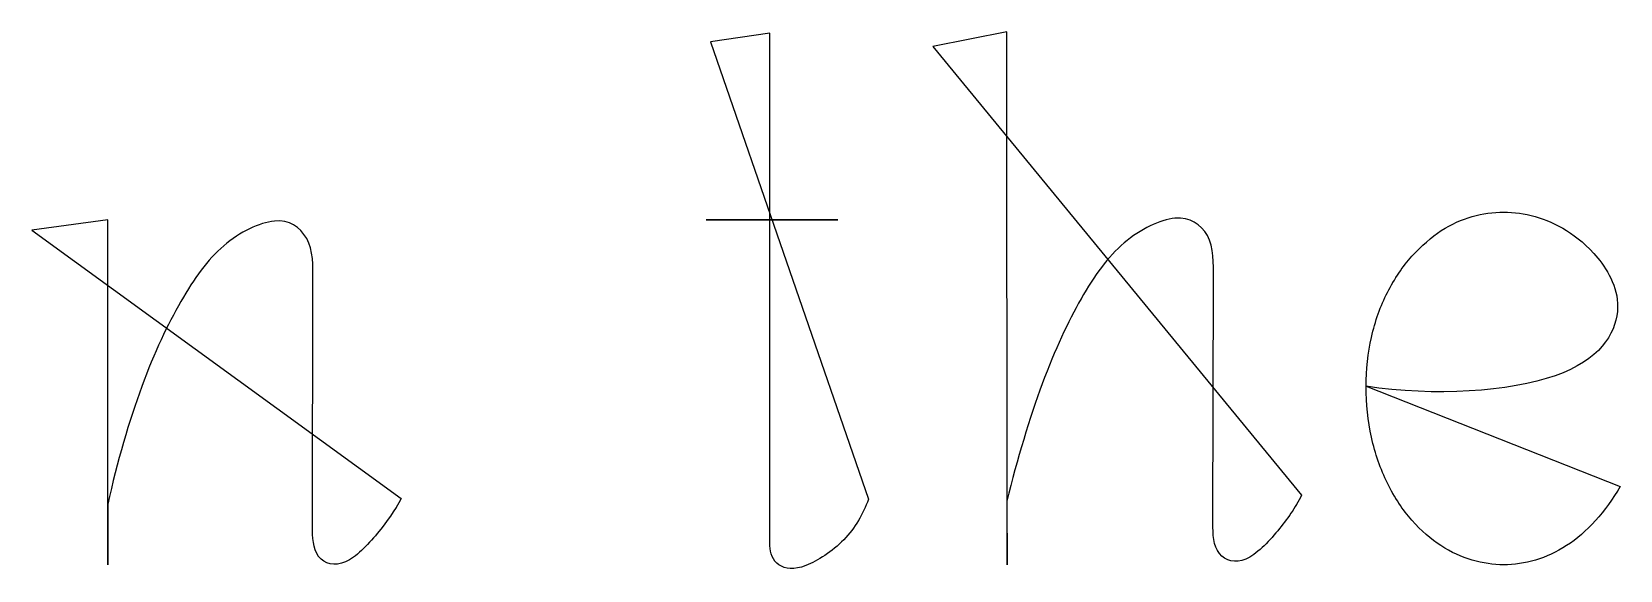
# Model space of a CAD drawing. Header units: centimetres. Extents: x -9.8 to 9.8, y -7.3 to 7.3.
# Drawn here: x -3.505 to -2.67, y 6.695 to 6.978 of the extents above; entities that cross this region are included whole.
import ezdxf

# ---------------------------------------------------------------- set-up
doc = ezdxf.new("R2010")
doc.units = ezdxf.units.CM
doc.header["$MEASUREMENT"] = 0
doc.layers.add('Layer 1', color=7, linetype='Continuous')

msp = doc.modelspace()

# ---------------------------------------------------------------- linework, layer by layer
at = {"layer": 'Layer 1', "color": 7}
for points, knots in [([(-3.14849, 6.97251), (-3.14849, 6.97251), (-3.11724, 6.97709), (-3.11724, 6.97709), (-3.11724, 6.97709), (-3.11724, 6.97709), (-3.11724, 6.87898), (-3.11724, 6.87898), (-3.11724, 6.87898), (-3.11724, 6.87898), (-3.08142, 6.87898), (-3.08142, 6.87898), (-3.08142, 6.87898), (-3.08142, 6.87898), (-3.15076, 6.87898), (-3.15076, 6.87898), (-3.15076, 6.87898), (-3.15076, 6.87898), (-3.11724, 6.87898), (-3.11724, 6.87898), (-3.11724, 6.87898), (-3.11724, 6.87898), (-3.11724, 6.70734), (-3.11724, 6.70734), (-3.11724, 6.70734), (-3.11724, 6.70353), (-3.11571, 6.69972), (-3.11248, 6.69742), (-3.11248, 6.69742), (-3.10923, 6.69514), (-3.10449, 6.69456), (-3.09838, 6.69705), (-3.09838, 6.69705), (-3.09208, 6.69933), (-3.08446, 6.70448), (-3.07838, 6.71057), (-3.07838, 6.71057), (-3.07229, 6.71687), (-3.06827, 6.72409), (-3.06542, 6.7319), (-3.06542, 6.7319), (-3.06542, 6.7319), (-3.14849, 6.97251), (-3.14849, 6.97251)], [0, 0, 0, 0, 0.083333, 0.083333, 0.083333, 0.083333, 0.166667, 0.166667, 0.166667, 0.166667, 0.25, 0.25, 0.25, 0.25, 0.333333, 0.333333, 0.333333, 0.333333, 0.416667, 0.416667, 0.416667, 0.416667, 0.5, 0.5, 0.5, 0.5, 0.583333, 0.583333, 0.583333, 0.583333, 0.666667, 0.666667, 0.666667, 0.666667, 0.75, 0.75, 0.75, 0.75, 0.833333, 0.833333, 0.833333, 0.833333, 1, 1, 1, 1]), ([(-3.03152, 6.97002), (-3.03152, 6.97002), (-2.99265, 6.97783), (-2.99265, 6.97783), (-2.99265, 6.97783), (-2.99265, 6.97783), (-2.99246, 6.6974), (-2.99246, 6.6974), (-2.99246, 6.6974), (-2.99246, 6.6974), (-2.99265, 6.73092), (-2.99265, 6.73092), (-2.99265, 6.73092), (-2.98712, 6.75301), (-2.98064, 6.77474), (-2.97397, 6.79265), (-2.97397, 6.79265), (-2.9673, 6.81075), (-2.96045, 6.82504), (-2.95357, 6.83742), (-2.95357, 6.83742), (-2.94653, 6.84962), (-2.93947, 6.85933), (-2.9309, 6.86676), (-2.9309, 6.86676), (-2.92233, 6.87401), (-2.91206, 6.87896), (-2.90423, 6.87972), (-2.90423, 6.87972), (-2.89624, 6.88028), (-2.89071, 6.87668), (-2.88708, 6.87057), (-2.88708, 6.87057), (-2.88383, 6.86448), (-2.88383, 6.85591), (-2.88383, 6.8479), (-2.88383, 6.8479), (-2.88383, 6.8479), (-2.88423, 6.71931), (-2.88423, 6.71931), (-2.88423, 6.71931), (-2.88423, 6.71359), (-2.88404, 6.7073), (-2.88079, 6.7033), (-2.88079, 6.7033), (-2.87756, 6.69949), (-2.87243, 6.69796), (-2.8669, 6.70044), (-2.8669, 6.70044), (-2.86137, 6.70272), (-2.85528, 6.7092), (-2.85013, 6.71531), (-2.85013, 6.71531), (-2.845, 6.7214), (-2.84098, 6.72751), (-2.83756, 6.73399), (-2.83756, 6.73399), (-2.83756, 6.73399), (-3.03152, 6.97002), (-3.03152, 6.97002)], [0, 0, 0, 0, 0.0625, 0.0625, 0.0625, 0.0625, 0.125, 0.125, 0.125, 0.125, 0.1875, 0.1875, 0.1875, 0.1875, 0.25, 0.25, 0.25, 0.25, 0.3125, 0.3125, 0.3125, 0.3125, 0.375, 0.375, 0.375, 0.375, 0.4375, 0.4375, 0.4375, 0.4375, 0.5, 0.5, 0.5, 0.5, 0.5625, 0.5625, 0.5625, 0.5625, 0.625, 0.625, 0.625, 0.625, 0.6875, 0.6875, 0.6875, 0.6875, 0.75, 0.75, 0.75, 0.75, 0.8125, 0.8125, 0.8125, 0.8125, 0.875, 0.875, 0.875, 0.875, 1, 1, 1, 1]), ([(-3.14849, 6.97251), (-3.14849, 6.97251), (-3.14849, 6.97251), (-3.14849, 6.97251), (-3.14849, 6.97251), (-3.14849, 6.97251), (-3.14849, 6.97251), (-3.14849, 6.97251)], [0, 0, 0, 0, 0.333333, 0.333333, 0.333333, 0.333333, 1, 1, 1, 1]), ([(-3.03152, 6.97002), (-3.03152, 6.97002), (-3.03152, 6.97002), (-3.03152, 6.97002), (-3.03152, 6.97002), (-3.03152, 6.97002), (-3.03152, 6.97002), (-3.03152, 6.97002)], [0, 0, 0, 0, 0.333333, 0.333333, 0.333333, 0.333333, 1, 1, 1, 1]), ([(-3.50549, 6.87345), (-3.50549, 6.87345), (-3.46548, 6.87898), (-3.46548, 6.87898), (-3.46548, 6.87898), (-3.46548, 6.87898), (-3.46548, 6.69742), (-3.46548, 6.69742), (-3.46548, 6.69742), (-3.46548, 6.69742), (-3.46548, 6.72925), (-3.46548, 6.72925), (-3.46548, 6.72925), (-3.46072, 6.75153), (-3.45426, 6.77325), (-3.44757, 6.79116), (-3.44757, 6.79116), (-3.44109, 6.80926), (-3.43405, 6.82373), (-3.42701, 6.83593), (-3.42701, 6.83593), (-3.42016, 6.84813), (-3.41312, 6.85784), (-3.40452, 6.86527), (-3.40452, 6.86527), (-3.39595, 6.87252), (-3.38584, 6.87747), (-3.37785, 6.87823), (-3.37785, 6.87823), (-3.37004, 6.879), (-3.36451, 6.87519), (-3.36089, 6.86908), (-3.36089, 6.86908), (-3.35727, 6.86297), (-3.35764, 6.85461), (-3.35764, 6.84641), (-3.35764, 6.84641), (-3.35764, 6.84641), (-3.35783, 6.71764), (-3.35783, 6.71764), (-3.35783, 6.71764), (-3.35783, 6.71211), (-3.35764, 6.70584), (-3.3546, 6.70184), (-3.3546, 6.70184), (-3.35135, 6.69784), (-3.34621, 6.6965), (-3.3405, 6.69898), (-3.3405, 6.69898), (-3.335, 6.70126), (-3.32907, 6.70774), (-3.32375, 6.71385), (-3.32375, 6.71385), (-3.31878, 6.71994), (-3.3146, 6.72605), (-3.31118, 6.73232), (-3.31118, 6.73232), (-3.31118, 6.73232), (-3.50549, 6.87345), (-3.50549, 6.87345)], [0, 0, 0, 0, 0.0625, 0.0625, 0.0625, 0.0625, 0.125, 0.125, 0.125, 0.125, 0.1875, 0.1875, 0.1875, 0.1875, 0.25, 0.25, 0.25, 0.25, 0.3125, 0.3125, 0.3125, 0.3125, 0.375, 0.375, 0.375, 0.375, 0.4375, 0.4375, 0.4375, 0.4375, 0.5, 0.5, 0.5, 0.5, 0.5625, 0.5625, 0.5625, 0.5625, 0.625, 0.625, 0.625, 0.625, 0.6875, 0.6875, 0.6875, 0.6875, 0.75, 0.75, 0.75, 0.75, 0.8125, 0.8125, 0.8125, 0.8125, 0.875, 0.875, 0.875, 0.875, 1, 1, 1, 1]), ([(-2.80368, 6.79135), (-2.76767, 6.78582), (-2.72806, 6.78849), (-2.70425, 6.79688), (-2.70425, 6.79688), (-2.68062, 6.80508), (-2.67263, 6.81879), (-2.67149, 6.83059), (-2.67149, 6.83059), (-2.67035, 6.84221), (-2.67625, 6.85173), (-2.68178, 6.85879), (-2.68178, 6.85879), (-2.68731, 6.86564), (-2.69281, 6.86982), (-2.69816, 6.87326), (-2.69816, 6.87326), (-2.70919, 6.87993), (-2.72025, 6.88297), (-2.73131, 6.88297), (-2.73131, 6.88297), (-2.74237, 6.88297), (-2.7534, 6.87993), (-2.76407, 6.87326), (-2.76407, 6.87326), (-2.76941, 6.86964), (-2.77455, 6.86527), (-2.7795, 6.85974), (-2.7795, 6.85974), (-2.78445, 6.8544), (-2.78863, 6.84791), (-2.79244, 6.84069), (-2.79244, 6.84069), (-2.79606, 6.83365), (-2.79892, 6.82564), (-2.80083, 6.81706), (-2.80083, 6.81706), (-2.80274, 6.80886), (-2.80369, 6.8001), (-2.80369, 6.79116), (-2.80369, 6.79116), (-2.80369, 6.78222), (-2.80274, 6.77325), (-2.80083, 6.76449), (-2.80083, 6.76449), (-2.79892, 6.75592), (-2.79607, 6.74772), (-2.79244, 6.74028), (-2.79244, 6.74028), (-2.78863, 6.73285), (-2.78445, 6.72636), (-2.7795, 6.72086), (-2.7795, 6.72086), (-2.77474, 6.71533), (-2.76958, 6.71094), (-2.76426, 6.70752), (-2.76426, 6.70752), (-2.75892, 6.7039), (-2.75341, 6.70162), (-2.74788, 6.6999), (-2.74788, 6.6999), (-2.74235, 6.69837), (-2.73664, 6.69741), (-2.73132, 6.69741), (-2.73132, 6.69741), (-2.72008, 6.69741), (-2.70883, 6.70066), (-2.69817, 6.70752), (-2.69817, 6.70752), (-2.69283, 6.71093), (-2.68788, 6.71551), (-2.68293, 6.72067), (-2.68293, 6.72067), (-2.67817, 6.72601), (-2.67378, 6.7321), (-2.66997, 6.73858), (-2.66997, 6.73858), (-2.66997, 6.73858), (-2.80368, 6.79135), (-2.80368, 6.79135)], [0, 0, 0, 0, 0.047619, 0.047619, 0.047619, 0.047619, 0.095238, 0.095238, 0.095238, 0.095238, 0.142857, 0.142857, 0.142857, 0.142857, 0.190476, 0.190476, 0.190476, 0.190476, 0.238095, 0.238095, 0.238095, 0.238095, 0.285714, 0.285714, 0.285714, 0.285714, 0.333333, 0.333333, 0.333333, 0.333333, 0.380952, 0.380952, 0.380952, 0.380952, 0.428571, 0.428571, 0.428571, 0.428571, 0.47619, 0.47619, 0.47619, 0.47619, 0.52381, 0.52381, 0.52381, 0.52381, 0.571429, 0.571429, 0.571429, 0.571429, 0.619048, 0.619048, 0.619048, 0.619048, 0.666667, 0.666667, 0.666667, 0.666667, 0.714286, 0.714286, 0.714286, 0.714286, 0.761905, 0.761905, 0.761905, 0.761905, 0.809524, 0.809524, 0.809524, 0.809524, 0.857143, 0.857143, 0.857143, 0.857143, 0.904762, 0.904762, 0.904762, 0.904762, 1, 1, 1, 1]), ([(-3.50549, 6.87345), (-3.50549, 6.87345), (-3.50549, 6.87345), (-3.50549, 6.87345), (-3.50549, 6.87345), (-3.50549, 6.87345), (-3.50549, 6.87345), (-3.50549, 6.87345)], [0, 0, 0, 0, 0.333333, 0.333333, 0.333333, 0.333333, 1, 1, 1, 1]), ([(-2.80368, 6.79135), (-2.80368, 6.79135), (-2.80368, 6.79135), (-2.80368, 6.79135), (-2.80368, 6.79135), (-2.80368, 6.79135), (-2.80368, 6.79135), (-2.80368, 6.79135)], [0, 0, 0, 0, 0.333333, 0.333333, 0.333333, 0.333333, 1, 1, 1, 1])]:
    msp.add_open_spline(points, degree=3, knots=knots, dxfattribs=at)
at = {"layer": 'Layer 1', "lineweight": 0}
for points, knots in [([(-3.14849, 6.97251), (-3.14849, 6.97251), (-3.11724, 6.97709), (-3.11724, 6.97709), (-3.11724, 6.97709), (-3.11724, 6.97709), (-3.11724, 6.87898), (-3.11724, 6.87898), (-3.11724, 6.87898), (-3.11724, 6.87898), (-3.08142, 6.87898), (-3.08142, 6.87898), (-3.08142, 6.87898), (-3.08142, 6.87898), (-3.15076, 6.87898), (-3.15076, 6.87898), (-3.15076, 6.87898), (-3.15076, 6.87898), (-3.11724, 6.87898), (-3.11724, 6.87898), (-3.11724, 6.87898), (-3.11724, 6.87898), (-3.11724, 6.70734), (-3.11724, 6.70734), (-3.11724, 6.70734), (-3.11724, 6.70353), (-3.11571, 6.69972), (-3.11248, 6.69742), (-3.11248, 6.69742), (-3.10923, 6.69514), (-3.10449, 6.69456), (-3.09838, 6.69705), (-3.09838, 6.69705), (-3.09208, 6.69933), (-3.08446, 6.70448), (-3.07838, 6.71057), (-3.07838, 6.71057), (-3.07229, 6.71687), (-3.06827, 6.72409), (-3.06542, 6.7319)], [0, 0, 0, 0, 0.090909, 0.090909, 0.090909, 0.090909, 0.181818, 0.181818, 0.181818, 0.181818, 0.272727, 0.272727, 0.272727, 0.272727, 0.363636, 0.363636, 0.363636, 0.363636, 0.454545, 0.454545, 0.454545, 0.454545, 0.545455, 0.545455, 0.545455, 0.545455, 0.636364, 0.636364, 0.636364, 0.636364, 0.727273, 0.727273, 0.727273, 0.727273, 0.818182, 0.818182, 0.818182, 0.818182, 1, 1, 1, 1]), ([(-3.03152, 6.97002), (-3.03152, 6.97002), (-2.99265, 6.97783), (-2.99265, 6.97783), (-2.99265, 6.97783), (-2.99265, 6.97783), (-2.99246, 6.6974), (-2.99246, 6.6974), (-2.99246, 6.6974), (-2.99246, 6.6974), (-2.99265, 6.73092), (-2.99265, 6.73092), (-2.99265, 6.73092), (-2.98712, 6.75301), (-2.98064, 6.77474), (-2.97397, 6.79265), (-2.97397, 6.79265), (-2.9673, 6.81075), (-2.96045, 6.82504), (-2.95357, 6.83742), (-2.95357, 6.83742), (-2.94653, 6.84962), (-2.93947, 6.85933), (-2.9309, 6.86676), (-2.9309, 6.86676), (-2.92233, 6.87401), (-2.91206, 6.87896), (-2.90423, 6.87972), (-2.90423, 6.87972), (-2.89624, 6.88028), (-2.89071, 6.87668), (-2.88708, 6.87057), (-2.88708, 6.87057), (-2.88383, 6.86448), (-2.88383, 6.85591), (-2.88383, 6.8479), (-2.88383, 6.8479), (-2.88383, 6.8479), (-2.88423, 6.71931), (-2.88423, 6.71931), (-2.88423, 6.71931), (-2.88423, 6.71359), (-2.88404, 6.7073), (-2.88079, 6.7033), (-2.88079, 6.7033), (-2.87756, 6.69949), (-2.87243, 6.69796), (-2.8669, 6.70044), (-2.8669, 6.70044), (-2.86137, 6.70272), (-2.85528, 6.7092), (-2.85013, 6.71531), (-2.85013, 6.71531), (-2.845, 6.7214), (-2.84098, 6.72751), (-2.83756, 6.73399)], [0, 0, 0, 0, 0.066667, 0.066667, 0.066667, 0.066667, 0.133333, 0.133333, 0.133333, 0.133333, 0.2, 0.2, 0.2, 0.2, 0.266667, 0.266667, 0.266667, 0.266667, 0.333333, 0.333333, 0.333333, 0.333333, 0.4, 0.4, 0.4, 0.4, 0.466667, 0.466667, 0.466667, 0.466667, 0.533333, 0.533333, 0.533333, 0.533333, 0.6, 0.6, 0.6, 0.6, 0.666667, 0.666667, 0.666667, 0.666667, 0.733333, 0.733333, 0.733333, 0.733333, 0.8, 0.8, 0.8, 0.8, 0.866667, 0.866667, 0.866667, 0.866667, 1, 1, 1, 1]), ([(-3.14849, 6.97251), (-3.14849, 6.97251), (-3.14849, 6.97251), (-3.14849, 6.97251), (-3.14849, 6.97251), (-3.14849, 6.97251), (-3.14849, 6.97251), (-3.14849, 6.97251)], [0, 0, 0, 0, 0.333333, 0.333333, 0.333333, 0.333333, 1, 1, 1, 1]), ([(-3.03152, 6.97002), (-3.03152, 6.97002), (-3.03152, 6.97002), (-3.03152, 6.97002), (-3.03152, 6.97002), (-3.03152, 6.97002), (-3.03152, 6.97002), (-3.03152, 6.97002)], [0, 0, 0, 0, 0.333333, 0.333333, 0.333333, 0.333333, 1, 1, 1, 1]), ([(-3.50549, 6.87345), (-3.50549, 6.87345), (-3.46548, 6.87898), (-3.46548, 6.87898), (-3.46548, 6.87898), (-3.46548, 6.87898), (-3.46548, 6.69742), (-3.46548, 6.69742), (-3.46548, 6.69742), (-3.46548, 6.69742), (-3.46548, 6.72925), (-3.46548, 6.72925), (-3.46548, 6.72925), (-3.46072, 6.75153), (-3.45426, 6.77325), (-3.44757, 6.79116), (-3.44757, 6.79116), (-3.44109, 6.80926), (-3.43405, 6.82373), (-3.42701, 6.83593), (-3.42701, 6.83593), (-3.42016, 6.84813), (-3.41312, 6.85784), (-3.40452, 6.86527), (-3.40452, 6.86527), (-3.39595, 6.87252), (-3.38584, 6.87747), (-3.37785, 6.87823), (-3.37785, 6.87823), (-3.37004, 6.879), (-3.36451, 6.87519), (-3.36089, 6.86908), (-3.36089, 6.86908), (-3.35727, 6.86297), (-3.35764, 6.85461), (-3.35764, 6.84641), (-3.35764, 6.84641), (-3.35764, 6.84641), (-3.35783, 6.71764), (-3.35783, 6.71764), (-3.35783, 6.71764), (-3.35783, 6.71211), (-3.35764, 6.70584), (-3.3546, 6.70184), (-3.3546, 6.70184), (-3.35135, 6.69784), (-3.34621, 6.6965), (-3.3405, 6.69898), (-3.3405, 6.69898), (-3.335, 6.70126), (-3.32907, 6.70774), (-3.32375, 6.71385), (-3.32375, 6.71385), (-3.31878, 6.71994), (-3.3146, 6.72605), (-3.31118, 6.73232)], [0, 0, 0, 0, 0.066667, 0.066667, 0.066667, 0.066667, 0.133333, 0.133333, 0.133333, 0.133333, 0.2, 0.2, 0.2, 0.2, 0.266667, 0.266667, 0.266667, 0.266667, 0.333333, 0.333333, 0.333333, 0.333333, 0.4, 0.4, 0.4, 0.4, 0.466667, 0.466667, 0.466667, 0.466667, 0.533333, 0.533333, 0.533333, 0.533333, 0.6, 0.6, 0.6, 0.6, 0.666667, 0.666667, 0.666667, 0.666667, 0.733333, 0.733333, 0.733333, 0.733333, 0.8, 0.8, 0.8, 0.8, 0.866667, 0.866667, 0.866667, 0.866667, 1, 1, 1, 1]), ([(-2.80368, 6.79135), (-2.76767, 6.78582), (-2.72806, 6.78849), (-2.70425, 6.79688), (-2.70425, 6.79688), (-2.68062, 6.80508), (-2.67263, 6.81879), (-2.67149, 6.83059), (-2.67149, 6.83059), (-2.67035, 6.84221), (-2.67625, 6.85173), (-2.68178, 6.85879), (-2.68178, 6.85879), (-2.68731, 6.86564), (-2.69281, 6.86982), (-2.69816, 6.87326), (-2.69816, 6.87326), (-2.70919, 6.87993), (-2.72025, 6.88297), (-2.73131, 6.88297), (-2.73131, 6.88297), (-2.74237, 6.88297), (-2.7534, 6.87993), (-2.76407, 6.87326), (-2.76407, 6.87326), (-2.76941, 6.86964), (-2.77455, 6.86527), (-2.7795, 6.85974), (-2.7795, 6.85974), (-2.78445, 6.8544), (-2.78863, 6.84791), (-2.79244, 6.84069), (-2.79244, 6.84069), (-2.79606, 6.83365), (-2.79892, 6.82564), (-2.80083, 6.81706), (-2.80083, 6.81706), (-2.80274, 6.80886), (-2.80369, 6.8001), (-2.80369, 6.79116), (-2.80369, 6.79116), (-2.80369, 6.78222), (-2.80274, 6.77325), (-2.80083, 6.76449), (-2.80083, 6.76449), (-2.79892, 6.75592), (-2.79607, 6.74772), (-2.79244, 6.74028), (-2.79244, 6.74028), (-2.78863, 6.73285), (-2.78445, 6.72636), (-2.7795, 6.72086), (-2.7795, 6.72086), (-2.77474, 6.71533), (-2.76958, 6.71094), (-2.76426, 6.70752), (-2.76426, 6.70752), (-2.75892, 6.7039), (-2.75341, 6.70162), (-2.74788, 6.6999), (-2.74788, 6.6999), (-2.74235, 6.69837), (-2.73664, 6.69741), (-2.73132, 6.69741), (-2.73132, 6.69741), (-2.72008, 6.69741), (-2.70883, 6.70066), (-2.69817, 6.70752), (-2.69817, 6.70752), (-2.69283, 6.71093), (-2.68788, 6.71551), (-2.68293, 6.72067), (-2.68293, 6.72067), (-2.67817, 6.72601), (-2.67378, 6.7321), (-2.66997, 6.73858)], [0, 0, 0, 0, 0.05, 0.05, 0.05, 0.05, 0.1, 0.1, 0.1, 0.1, 0.15, 0.15, 0.15, 0.15, 0.2, 0.2, 0.2, 0.2, 0.25, 0.25, 0.25, 0.25, 0.3, 0.3, 0.3, 0.3, 0.35, 0.35, 0.35, 0.35, 0.4, 0.4, 0.4, 0.4, 0.45, 0.45, 0.45, 0.45, 0.5, 0.5, 0.5, 0.5, 0.55, 0.55, 0.55, 0.55, 0.6, 0.6, 0.6, 0.6, 0.65, 0.65, 0.65, 0.65, 0.7, 0.7, 0.7, 0.7, 0.75, 0.75, 0.75, 0.75, 0.8, 0.8, 0.8, 0.8, 0.85, 0.85, 0.85, 0.85, 0.9, 0.9, 0.9, 0.9, 1, 1, 1, 1]), ([(-3.50549, 6.87345), (-3.50549, 6.87345), (-3.50549, 6.87345), (-3.50549, 6.87345), (-3.50549, 6.87345), (-3.50549, 6.87345), (-3.50549, 6.87345), (-3.50549, 6.87345)], [0, 0, 0, 0, 0.333333, 0.333333, 0.333333, 0.333333, 1, 1, 1, 1]), ([(-2.80368, 6.79135), (-2.80368, 6.79135), (-2.80368, 6.79135), (-2.80368, 6.79135), (-2.80368, 6.79135), (-2.80368, 6.79135), (-2.80368, 6.79135), (-2.80368, 6.79135)], [0, 0, 0, 0, 0.333333, 0.333333, 0.333333, 0.333333, 1, 1, 1, 1])]:
    msp.add_open_spline(points, degree=3, knots=knots, dxfattribs=at)

doc.saveas('drawing.dxf')
